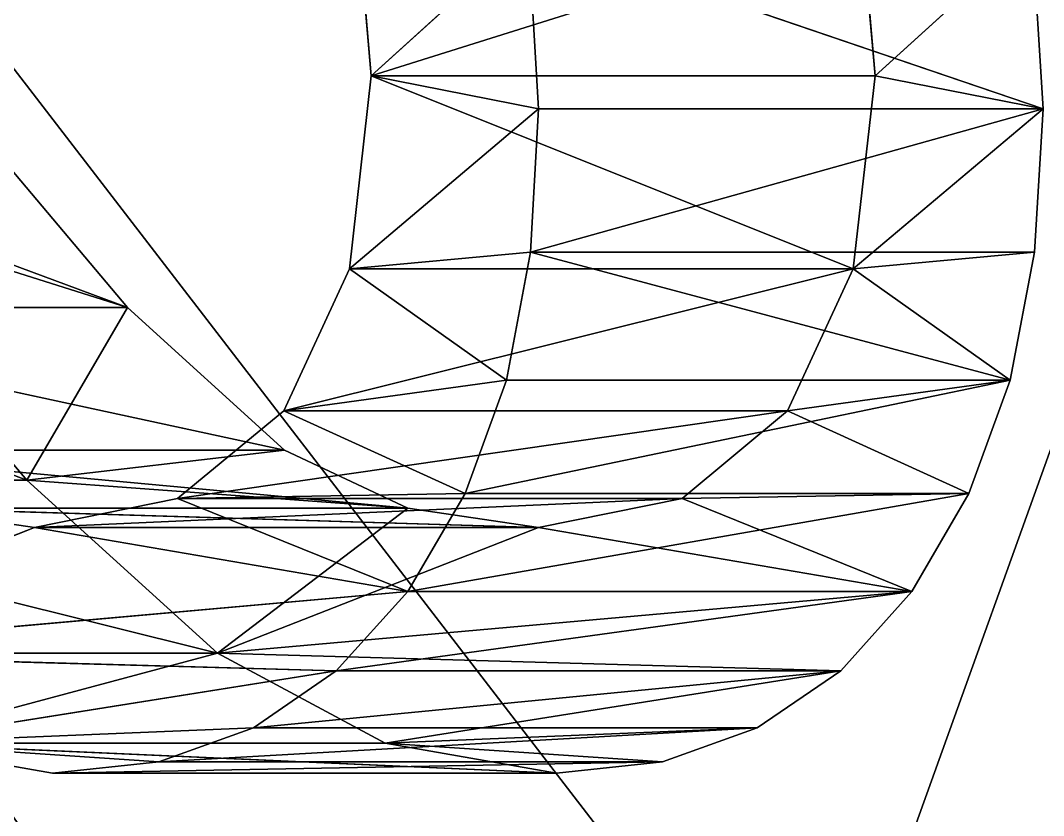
# Model space of a CAD drawing. Extents: x 0 to 36814, y -3929 to 172.
# Drawn here: x 36628.31 to 36633.43, y -3800.88 to -3796.91 of the extents above; entities that cross this region are included whole.
import ezdxf

# ---------------------------------------------------------------- set-up
doc = ezdxf.new("R2010")
doc.units = 0
doc.header["$LTSCALE"] = 25.4
doc.layers.get('0').update_dxf_attribs({"color": 13, "linetype": 'CONTINUOUS'})

# ---------------------------------------------------------------- blocks, each defined once
blk = doc.blocks.new('CVD_PLA_BASE_STL_1')
at = {"color": 0}
mesh = blk.add_polyface(dxfattribs=at)
corners = [(36666.0488, 636.8425, 3789.5974), (36683.7014, 636.8425, 3791.0349), (36686.1934, 636.8425, 3789.5974), (36668.5408, 636.8425, 3791.0349), (36683.7014, 636.8425, 3793.9138), (36668.5408, 636.8425, 3793.9138), (36686.1934, 636.8425, 3795.3513), (36666.0488, 636.8425, 3795.3513), (36622.6328, 636.8425, 3678.8157), (36629.7051, 636.8425, 3693.938), (36729.6133, 636.8425, 3678.8157), (36627.2131, 636.8425, 3695.3755), (36622.6328, 636.8425, 3817.7727), (36627.2131, 636.8425, 3698.2544), (36629.7051, 636.8425, 3699.6919), (36627.213, 636.8425, 3798.1901), (36672.23, 636.8425, 3713.773), (36674.4287, 636.8425, 3711.9178), (36672.3245, 636.8425, 3714.3029), (36672.5152, 636.8425, 3715.3718), (36672.7352, 636.8425, 3716.6051), (36673.2427, 636.8425, 3716.7885), (36674.2638, 636.8425, 3717.1574), (36675.4428, 636.8425, 3717.5834), (36682.8555, 636.8425, 3734.5032), (36685.0543, 636.8425, 3732.648), (36682.9501, 636.8425, 3735.0331), (36683.3607, 636.8425, 3737.3353), (36683.8682, 636.8425, 3737.5187), (36686.0683, 636.8425, 3738.3136), (36697.7196, 636.8425, 3754.1143), (36695.5209, 636.8425, 3755.9695), (36695.6154, 636.8425, 3756.4994), (36629.705, 636.8425, 3796.7526), (36696.0261, 636.8425, 3758.8017), (36696.5335, 636.8425, 3758.985), (36698.7337, 636.8425, 3759.7799), (36706.3398, 636.8425, 3789.5955), (36663.5569, 636.8425, 3791.0349), (36663.5569, 636.8425, 3793.9138), (36706.3398, 636.8425, 3795.3533), (36627.213, 636.8425, 3801.069), (36629.705, 636.8425, 3802.5065), (36700.4272, 636.8425, 3755.0926), (36729.6133, 636.8425, 3817.7727), (36677.1364, 636.8425, 3712.8961), (36632.197, 636.8425, 3695.3755), (36675.6078, 636.8425, 3712.3438), (36632.197, 636.8425, 3698.2544), (36676.6289, 636.8425, 3712.7127), (36677.3564, 636.8425, 3714.1294), (36677.547, 636.8425, 3715.1983), (36677.6416, 636.8425, 3715.7282), (36687.7619, 636.8425, 3733.6263), (36687.2544, 636.8425, 3733.4429), (36688.1726, 636.8425, 3735.9285), (36688.2671, 636.8425, 3736.4584), (36699.9198, 636.8425, 3754.9093), (36700.8379, 636.8425, 3757.3949), (36700.9324, 636.8425, 3757.9247), (36708.8318, 636.8425, 3791.0369), (36708.8318, 636.8425, 3793.9119), (36632.1971, 636.8425, 3798.1901), (36632.1971, 636.8425, 3801.069), (36703.8479, 636.8425, 3791.0369), (36688.6853, 636.8425, 3791.0349), (36688.6853, 636.8425, 3793.9138), (36703.8479, 636.8425, 3793.9119)]
mesh.append_faces([[corners[k] for k in face] for face in [(45, 47, 49), (53, 25, 54), (43, 30, 57)]], dxfattribs={"vtx0": -1, "color": 0})
mesh.append_faces([[corners[k] for k in face] for face in [(1, 3, 4), (4, 5, 6), (8, 9, 10), (9, 8, 11), (11, 12, 13), (13, 12, 14), (16, 15, 18), (18, 15, 19), (19, 15, 20), (20, 15, 21), (21, 15, 22), (22, 15, 23), (24, 15, 26), (26, 15, 27), (27, 15, 28), (28, 15, 29), (30, 15, 31), (31, 15, 32), (32, 33, 34), (34, 33, 35), (35, 33, 36), (0, 33, 38), (38, 33, 39), (39, 33, 7), (15, 12, 41), (41, 12, 42), (10, 43, 44), (47, 46, 17), (60, 36, 37), (44, 42, 12), (64, 66, 67), (67, 66, 40)]], dxfattribs={"vtx0": -1, "vtx1": -1, "color": 0})
mesh.append_faces([[corners[k] for k in face] for face in [(14, 12, 15), (14, 15, 16), (23, 15, 24), (29, 15, 30), (36, 33, 0), (36, 0, 37), (37, 0, 2), (7, 33, 40), (43, 10, 45), (45, 10, 9), (45, 46, 47), (43, 52, 53), (53, 23, 25), (43, 29, 30), (44, 36, 60), (44, 40, 33), (40, 6, 7)]], dxfattribs={"vtx0": -1, "vtx1": -1, "vtx2": -1, "color": 0})
mesh.append_faces([[corners[k] for k in face] for face in [(0, 1, 2), (1, 0, 3), (4, 3, 5), (6, 5, 7), (11, 8, 12), (14, 16, 17), (23, 24, 25), (32, 15, 33), (45, 9, 46), (17, 46, 48), (17, 48, 14), (43, 45, 50), (43, 50, 51), (43, 51, 52), (53, 52, 23), (43, 53, 55), (43, 55, 56), (43, 56, 29), (44, 43, 58), (44, 58, 59), (44, 59, 36), (44, 60, 61), (44, 61, 40), (44, 33, 62), (44, 62, 63), (44, 63, 42), (2, 64, 37), (64, 2, 65), (64, 65, 66), (40, 66, 6)]], dxfattribs={"vtx0": -1, "vtx2": -1, "color": 0})
mesh = blk.add_polyface(dxfattribs=at)
corners = [(36729.6133, 632.8135, 3817.7727), (36622.6328, 632.8135, 3678.8157), (36729.6133, 632.8135, 3678.8157), (36622.6328, 632.8135, 3817.7727)]
mesh.append_faces([[corners[k] for k in face] for face in [(0, 1, 2), (1, 0, 3)]], dxfattribs={"vtx0": -1, "color": 0})
blk = doc.blocks.new('CVD_PLA_TEXT_STL')
at = {"color": 0}
for p, q in [((36629.957, 647.8965, 3687.0903), (36630.9023, 648.6479, 3686.2908)), ((36629.957, 647.8965, 3687.0903), (36630.9023, 648.6479, 3686.2908)), ((36630.0664, 647.9831, 3686.125), (36630.9023, 648.6479, 3686.2908)), ((36630.0664, 647.9831, 3686.125), (36630.9023, 648.6479, 3686.2908)), ((36630.8516, 648.606, 3685.4121), (36630.9023, 648.6479, 3686.2908)), ((36630.8516, 648.606, 3685.4121), (36630.9023, 648.6479, 3686.2908)), ((36630.9023, 648.6479, 3686.2908), (36630.8633, 648.6154, 3687.0068)), ((36630.9023, 648.6479, 3686.2908), (36630.8633, 648.6154, 3687.0068)), ((36630.9023, 648.6479, 3686.2908), (36633.4258, 645.4708, 3686.2908)), ((36630.9023, 648.6479, 3686.2908), (36633.4258, 645.4708, 3686.2908)), ((36629.957, 647.8965, 3687.0903), (36630.8633, 648.6154, 3687.0068)), ((36629.957, 647.8965, 3687.0903), (36630.8633, 648.6154, 3687.0068)), ((36630.0664, 647.9831, 3686.125), (36630.8516, 648.606, 3685.4121)), ((36630.0664, 647.9831, 3686.125), (36630.8516, 648.606, 3685.4121)), ((36630.8633, 648.6154, 3687.0068), (36630.7422, 648.5179, 3687.6477)), ((36630.8633, 648.6154, 3687.0068), (36630.7422, 648.5179, 3687.6477)), ((36630.8516, 648.606, 3685.4121), (36633.4258, 645.4708, 3686.2908)), ((36630.8516, 648.606, 3685.4121), (36633.4258, 645.4708, 3686.2908)), ((36633.4258, 645.4708, 3686.2908), (36630.8633, 648.6154, 3687.0068)), ((36630.8633, 648.6154, 3687.0068), (36633.3828, 645.4384, 3687.0068)), ((36633.4258, 645.4708, 3686.2908), (36630.8633, 648.6154, 3687.0068)), ((36630.8633, 648.6154, 3687.0068), (36633.2617, 645.3409, 3687.6477)), ((36630.8633, 648.6154, 3687.0068), (36633.3828, 645.4384, 3687.0068)), ((36630.8633, 648.6154, 3687.0068), (36633.2617, 645.3409, 3687.6477)), ((36629.6289, 647.6366, 3687.8013), (36630.7422, 648.5179, 3687.6477)), ((36629.6289, 647.6366, 3687.8013), (36630.7422, 648.5179, 3687.6477)), ((36629.957, 647.8965, 3687.0903), (36630.7422, 648.5179, 3687.6477)), ((36629.957, 647.8965, 3687.0903), (36630.7422, 648.5179, 3687.6477)), ((36630.7422, 648.5179, 3687.6477), (36630.5352, 648.3556, 3688.2139)), ((36630.7422, 648.5179, 3687.6477), (36630.5352, 648.3556, 3688.2139)), ((36630.7422, 648.5179, 3687.6477), (36633.2617, 645.3409, 3687.6477)), ((36630.7422, 648.5179, 3687.6477), (36633.2617, 645.3409, 3687.6477)), ((36629.0977, 647.2164, 3688.2393), (36630.5352, 648.3556, 3688.2139)), ((36629.0977, 647.2164, 3688.2393), (36630.5352, 648.3556, 3688.2139)), ((36629.6289, 647.6366, 3687.8013), (36630.5352, 648.3556, 3688.2139)), ((36629.6289, 647.6366, 3687.8013), (36630.5352, 648.3556, 3688.2139)), ((36630.5352, 648.3556, 3688.2139), (36630.25, 648.1282, 3688.7053)), ((36630.5352, 648.3556, 3688.2139), (36630.25, 648.1282, 3688.7053)), ((36633.2617, 645.3409, 3687.6477), (36630.5352, 648.3556, 3688.2139)), ((36630.5352, 648.3556, 3688.2139), (36633.0547, 645.1785, 3688.2139)), ((36633.2617, 645.3409, 3687.6477), (36630.5352, 648.3556, 3688.2139)), ((36630.5352, 648.3556, 3688.2139), (36633.0547, 645.1785, 3688.2139)), ((36626.7773, 645.373, 3689.0142), (36630.25, 648.1282, 3688.7053)), ((36626.7773, 645.373, 3689.0142), (36630.25, 648.1282, 3688.7053)), ((36630.25, 648.1282, 3688.7053), (36628.3828, 646.6488, 3688.385)), ((36630.25, 648.1282, 3688.7053), (36628.3828, 646.6488, 3688.385)), ((36629.0977, 647.2164, 3688.2393), (36630.25, 648.1282, 3688.7053)), ((36629.0977, 647.2164, 3688.2393), (36630.25, 648.1282, 3688.7053)), ((36630.25, 648.1282, 3688.7053), (36629.8906, 647.8453, 3689.1025)), ((36630.25, 648.1282, 3688.7053), (36629.8906, 647.8453, 3689.1025)), ((36633.0547, 645.1785, 3688.2139), (36630.25, 648.1282, 3688.7053)), ((36630.25, 648.1282, 3688.7053), (36632.7695, 644.9512, 3688.7053)), ((36633.0547, 645.1785, 3688.2139), (36630.25, 648.1282, 3688.7053)), ((36630.25, 648.1282, 3688.7053), (36632.7695, 644.9512, 3688.7053)), ((36630.0664, 647.9831, 3686.125), (36629.957, 647.8965, 3687.0903)), ((36630.0664, 647.9831, 3686.125), (36629.957, 647.8965, 3687.0903)), ((36630, 647.9307, 3685.3528), (36630.0664, 647.9831, 3686.125)), ((36630, 647.9307, 3685.3528), (36630.0664, 647.9831, 3686.125)), ((36630.0664, 647.9831, 3686.125), (36632.5195, 644.7537, 3685.3528)), ((36632.5859, 644.806, 3686.125), (36630.0664, 647.9831, 3686.125)), ((36630.0664, 647.9831, 3686.125), (36632.5195, 644.7537, 3685.3528)), ((36632.4766, 644.7194, 3687.0903), (36630.0664, 647.9831, 3686.125)), ((36632.5859, 644.806, 3686.125), (36630.0664, 647.9831, 3686.125)), ((36632.4766, 644.7194, 3687.0903), (36630.0664, 647.9831, 3686.125)), ((36629.957, 647.8965, 3687.0903), (36629.6289, 647.6366, 3687.8013)), ((36629.957, 647.8965, 3687.0903), (36629.6289, 647.6366, 3687.8013)), ((36629.957, 647.8965, 3687.0903), (36632.4766, 644.7194, 3687.0903)), ((36629.957, 647.8965, 3687.0903), (36632.4766, 644.7194, 3687.0903)), ((36626.7773, 645.373, 3689.0142), (36629.8906, 647.8453, 3689.1025)), ((36626.7773, 645.373, 3689.0142), (36629.8906, 647.8453, 3689.1025)), ((36627.6172, 646.0407, 3689.4634), (36629.8906, 647.8453, 3689.1025)), ((36627.6172, 646.0407, 3689.4634), (36629.8906, 647.8453, 3689.1025)), ((36629.8906, 647.8453, 3689.1025), (36629.4766, 647.5161, 3689.3862)), ((36629.8906, 647.8453, 3689.1025), (36629.4766, 647.5161, 3689.3862)), ((36632.7695, 644.9512, 3688.7053), (36629.8906, 647.8453, 3689.1025)), ((36629.8906, 647.8453, 3689.1025), (36632.4141, 644.6682, 3689.1025)), ((36632.7695, 644.9512, 3688.7053), (36629.8906, 647.8453, 3689.1025)), ((36629.8906, 647.8453, 3689.1025), (36632.4141, 644.6682, 3689.1025)), ((36629.6289, 647.6366, 3687.8013), (36629.0977, 647.2164, 3688.2393)), ((36629.6289, 647.6366, 3687.8013), (36629.0977, 647.2164, 3688.2393)), ((36629.6289, 647.6366, 3687.8013), (36632.1484, 644.4596, 3687.8013)), ((36629.6289, 647.6366, 3687.8013), (36632.4766, 644.7194, 3687.0903)), ((36629.6289, 647.6366, 3687.8013), (36632.1484, 644.4596, 3687.8013)), ((36629.6289, 647.6366, 3687.8013), (36632.4766, 644.7194, 3687.0903)), ((36627.6172, 646.0407, 3689.4634), (36629.4766, 647.5161, 3689.3862)), ((36627.6172, 646.0407, 3689.4634), (36629.4766, 647.5161, 3689.3862)), ((36629.4766, 647.5161, 3689.3862), (36629.0039, 647.1406, 3689.5564)), ((36629.4766, 647.5161, 3689.3862), (36629.0039, 647.1406, 3689.5564)), ((36632.4141, 644.6682, 3689.1025), (36629.4766, 647.5161, 3689.3862)), ((36629.4766, 647.5161, 3689.3862), (36631.9961, 644.3391, 3689.3862)), ((36632.4141, 644.6682, 3689.1025), (36629.4766, 647.5161, 3689.3862)), ((36629.4766, 647.5161, 3689.3862), (36631.9961, 644.3391, 3689.3862)), ((36629.0977, 647.2164, 3688.2393), (36628.3828, 646.6488, 3688.385)), ((36629.0977, 647.2164, 3688.2393), (36628.3828, 646.6488, 3688.385)), ((36629.0977, 647.2164, 3688.2393), (36631.6211, 644.0394, 3688.2393)), ((36629.0977, 647.2164, 3688.2393), (36632.1484, 644.4596, 3687.8013)), ((36629.0977, 647.2164, 3688.2393), (36631.6211, 644.0394, 3688.2393)), ((36629.0977, 647.2164, 3688.2393), (36632.1484, 644.4596, 3687.8013)), ((36627.6172, 646.0407, 3689.4634), (36629.0039, 647.1406, 3689.5564)), ((36627.6172, 646.0407, 3689.4634), (36629.0039, 647.1406, 3689.5564)), ((36629.0039, 647.1406, 3689.5564), (36628.4727, 646.719, 3689.613)), ((36629.0039, 647.1406, 3689.5564), (36628.4727, 646.719, 3689.613)), ((36631.9961, 644.3391, 3689.3862), (36629.0039, 647.1406, 3689.5564)), ((36629.0039, 647.1406, 3689.5564), (36631.5234, 643.9636, 3689.5564)), ((36631.9961, 644.3391, 3689.3862), (36629.0039, 647.1406, 3689.5564)), ((36629.0039, 647.1406, 3689.5564), (36631.5234, 643.9636, 3689.5564)), ((36628.4727, 646.719, 3689.613), (36627.6172, 646.0407, 3689.4634)), ((36628.4727, 646.719, 3689.613), (36627.6172, 646.0407, 3689.4634)), ((36631.5234, 643.9636, 3689.5564), (36628.4727, 646.719, 3689.613)), ((36628.4727, 646.719, 3689.613), (36630.9922, 643.542, 3689.613)), ((36631.5234, 643.9636, 3689.5564), (36628.4727, 646.719, 3689.613)), ((36628.4727, 646.719, 3689.613), (36630.9922, 643.542, 3689.613)), ((36626.7773, 645.373, 3689.0142), (36628.3828, 646.6488, 3688.385)), ((36626.7773, 645.373, 3689.0142), (36628.3828, 646.6488, 3688.385)), ((36628.3828, 646.6488, 3688.385), (36627.7305, 646.1297, 3688.2881)), ((36628.3828, 646.6488, 3688.385), (36627.7305, 646.1297, 3688.2881)), ((36628.3828, 646.6488, 3688.385), (36630.9023, 643.4717, 3688.385)), ((36628.3828, 646.6488, 3688.385), (36631.6211, 644.0394, 3688.2393)), ((36628.3828, 646.6488, 3688.385), (36630.9023, 643.4717, 3688.385)), ((36628.3828, 646.6488, 3688.385), (36631.6211, 644.0394, 3688.2393)), ((36627.7305, 646.1297, 3688.2881), (36630.9023, 643.4717, 3688.385)), ((36630.25, 642.9526, 3688.2881), (36627.7305, 646.1297, 3688.2881)), ((36627.7305, 646.1297, 3688.2881), (36630.9023, 643.4717, 3688.385)), ((36630.25, 642.9526, 3688.2881), (36627.7305, 646.1297, 3688.2881)), ((36630.9922, 643.542, 3689.613), (36627.6172, 646.0407, 3689.4634)), ((36627.6172, 646.0407, 3689.4634), (36630.1367, 642.8637, 3689.4634)), ((36630.9922, 643.542, 3689.613), (36627.6172, 646.0407, 3689.4634)), ((36629.2969, 642.196, 3689.0142), (36627.6172, 646.0407, 3689.4634)), ((36629.2969, 642.196, 3689.0142), (36627.6172, 646.0407, 3689.4634)), ((36627.6172, 646.0407, 3689.4634), (36630.1367, 642.8637, 3689.4634)), ((36627.1133, 645.6398, 3687.9971), (36629.6328, 642.4628, 3687.9971)), ((36627.1133, 645.6398, 3687.9971), (36630.25, 642.9526, 3688.2881)), ((36627.1133, 645.6398, 3687.9971), (36629.6328, 642.4628, 3687.9971)), ((36627.1133, 645.6398, 3687.9971), (36630.25, 642.9526, 3688.2881)), ((36633.4258, 645.4708, 3686.2908), (36632.4766, 644.7194, 3687.0903)), ((36633.4258, 645.4708, 3686.2908), (36632.4766, 644.7194, 3687.0903)), ((36633.4258, 645.4708, 3686.2908), (36632.5859, 644.806, 3686.125)), ((36633.4258, 645.4708, 3686.2908), (36632.5859, 644.806, 3686.125)), ((36633.3711, 645.429, 3685.4121), (36633.4258, 645.4708, 3686.2908)), ((36633.3711, 645.429, 3685.4121), (36633.4258, 645.4708, 3686.2908)), ((36633.4258, 645.4708, 3686.2908), (36633.3828, 645.4384, 3687.0068)), ((36633.4258, 645.4708, 3686.2908), (36633.3828, 645.4384, 3687.0068)), ((36633.3828, 645.4384, 3687.0068), (36632.4766, 644.7194, 3687.0903)), ((36633.3828, 645.4384, 3687.0068), (36632.4766, 644.7194, 3687.0903)), ((36633.3711, 645.429, 3685.4121), (36632.5859, 644.806, 3686.125)), ((36633.3711, 645.429, 3685.4121), (36632.5859, 644.806, 3686.125)), ((36633.3828, 645.4384, 3687.0068), (36633.2617, 645.3409, 3687.6477)), ((36633.3828, 645.4384, 3687.0068), (36633.2617, 645.3409, 3687.6477)), ((36626.7773, 645.373, 3689.0142), (36629.2969, 642.196, 3689.0142)), ((36626.7773, 645.373, 3689.0142), (36629.2969, 642.196, 3689.0142)), ((36633.2617, 645.3409, 3687.6477), (36632.1484, 644.4596, 3687.8013)), ((36633.2617, 645.3409, 3687.6477), (36632.1484, 644.4596, 3687.8013)), ((36633.2617, 645.3409, 3687.6477), (36632.4766, 644.7194, 3687.0903)), ((36633.2617, 645.3409, 3687.6477), (36632.4766, 644.7194, 3687.0903)), ((36633.2617, 645.3409, 3687.6477), (36633.0547, 645.1785, 3688.2139)), ((36633.2617, 645.3409, 3687.6477), (36633.0547, 645.1785, 3688.2139)), ((36633.0547, 645.1785, 3688.2139), (36631.6211, 644.0394, 3688.2393)), ((36633.0547, 645.1785, 3688.2139), (36631.6211, 644.0394, 3688.2393)), ((36633.0547, 645.1785, 3688.2139), (36632.1484, 644.4596, 3687.8013)), ((36633.0547, 645.1785, 3688.2139), (36632.1484, 644.4596, 3687.8013)), ((36633.0547, 645.1785, 3688.2139), (36632.7695, 644.9512, 3688.7053)), ((36633.0547, 645.1785, 3688.2139), (36632.7695, 644.9512, 3688.7053)), ((36626.3281, 645.0189, 3687.2842), (36629.6328, 642.4628, 3687.9971)), ((36628.8477, 641.8419, 3687.2842), (36626.3281, 645.0189, 3687.2842)), ((36626.3281, 645.0189, 3687.2842), (36629.6328, 642.4628, 3687.9971)), ((36628.8477, 641.8419, 3687.2842), (36626.3281, 645.0189, 3687.2842)), ((36632.7695, 644.9512, 3688.7053), (36629.2969, 642.196, 3689.0142)), ((36632.7695, 644.9512, 3688.7053), (36629.2969, 642.196, 3689.0142)), ((36632.7695, 644.9512, 3688.7053), (36630.9023, 643.4717, 3688.385)), ((36632.7695, 644.9512, 3688.7053), (36630.9023, 643.4717, 3688.385)), ((36632.7695, 644.9512, 3688.7053), (36631.6211, 644.0394, 3688.2393)), ((36632.7695, 644.9512, 3688.7053), (36631.6211, 644.0394, 3688.2393)), ((36632.7695, 644.9512, 3688.7053), (36632.4141, 644.6682, 3689.1025)), ((36632.7695, 644.9512, 3688.7053), (36632.4141, 644.6682, 3689.1025)), ((36632.4766, 644.7194, 3687.0903), (36632.5859, 644.806, 3686.125)), ((36632.4766, 644.7194, 3687.0903), (36632.5859, 644.806, 3686.125)), ((36632.5859, 644.806, 3686.125), (36632.5195, 644.7537, 3685.3528)), ((36632.5859, 644.806, 3686.125), (36632.5195, 644.7537, 3685.3528)), ((36632.1484, 644.4596, 3687.8013), (36632.4766, 644.7194, 3687.0903)), ((36632.1484, 644.4596, 3687.8013), (36632.4766, 644.7194, 3687.0903)), ((36632.4141, 644.6682, 3689.1025), (36629.2969, 642.196, 3689.0142)), ((36632.4141, 644.6682, 3689.1025), (36629.2969, 642.196, 3689.0142)), ((36632.4141, 644.6682, 3689.1025), (36630.1367, 642.8637, 3689.4634)), ((36632.4141, 644.6682, 3689.1025), (36630.1367, 642.8637, 3689.4634)), ((36632.4141, 644.6682, 3689.1025), (36631.9961, 644.3391, 3689.3862)), ((36632.4141, 644.6682, 3689.1025), (36631.9961, 644.3391, 3689.3862)), ((36629.2969, 642.196, 3689.0142), (36625.8242, 644.6175, 3688.1487)), ((36625.8242, 644.6175, 3688.1487), (36628.3438, 641.4404, 3688.1487)), ((36629.2969, 642.196, 3689.0142), (36625.8242, 644.6175, 3688.1487)), ((36625.8242, 644.6175, 3688.1487), (36628.3438, 641.4404, 3688.1487)), ((36631.6211, 644.0394, 3688.2393), (36632.1484, 644.4596, 3687.8013)), ((36631.6211, 644.0394, 3688.2393), (36632.1484, 644.4596, 3687.8013)), ((36631.9961, 644.3391, 3689.3862), (36630.1367, 642.8637, 3689.4634)), ((36631.9961, 644.3391, 3689.3862), (36630.1367, 642.8637, 3689.4634)), ((36631.9961, 644.3391, 3689.3862), (36631.5234, 643.9636, 3689.5564)), ((36631.9961, 644.3391, 3689.3862), (36631.5234, 643.9636, 3689.5564)), ((36625.1797, 644.1066, 3685.9216), (36628.8477, 641.8419, 3687.2842)), ((36625.1797, 644.1066, 3685.9216), (36628.8477, 641.8419, 3687.2842)), ((36630.9023, 643.4717, 3688.385), (36631.6211, 644.0394, 3688.2393)), ((36630.9023, 643.4717, 3688.385), (36631.6211, 644.0394, 3688.2393)), ((36631.5234, 643.9636, 3689.5564), (36630.1367, 642.8637, 3689.4634)), ((36631.5234, 643.9636, 3689.5564), (36630.1367, 642.8637, 3689.4634)), ((36631.5234, 643.9636, 3689.5564), (36630.9922, 643.542, 3689.613)), ((36631.5234, 643.9636, 3689.5564), (36630.9922, 643.542, 3689.613)), ((36628.3438, 641.4404, 3688.1487), (36624.6367, 643.6758, 3686.7502)), ((36628.3438, 641.4404, 3688.1487), (36624.6367, 643.6758, 3686.7502)), ((36630.9922, 643.542, 3689.613), (36630.1367, 642.8637, 3689.4634)), ((36630.9922, 643.542, 3689.613), (36630.1367, 642.8637, 3689.4634)), ((36630.9023, 643.4717, 3688.385), (36629.2969, 642.196, 3689.0142)), ((36630.9023, 643.4717, 3688.385), (36629.2969, 642.196, 3689.0142)), ((36630.25, 642.9526, 3688.2881), (36630.9023, 643.4717, 3688.385)), ((36630.25, 642.9526, 3688.2881), (36630.9023, 643.4717, 3688.385)), ((36630.25, 642.9526, 3688.2881), (36628.3438, 641.4404, 3688.1487)), ((36630.25, 642.9526, 3688.2881), (36628.3438, 641.4404, 3688.1487)), ((36630.25, 642.9526, 3688.2881), (36629.2969, 642.196, 3689.0142)), ((36630.25, 642.9526, 3688.2881), (36629.2969, 642.196, 3689.0142)), ((36629.6328, 642.4628, 3687.9971), (36630.25, 642.9526, 3688.2881)), ((36629.6328, 642.4628, 3687.9971), (36630.25, 642.9526, 3688.2881)), ((36630.1367, 642.8637, 3689.4634), (36629.2969, 642.196, 3689.0142)), ((36630.1367, 642.8637, 3689.4634), (36629.2969, 642.196, 3689.0142)), ((36629.6328, 642.4628, 3687.9971), (36628.3438, 641.4404, 3688.1487)), ((36629.6328, 642.4628, 3687.9971), (36628.3438, 641.4404, 3688.1487)), ((36628.8477, 641.8419, 3687.2842), (36629.6328, 642.4628, 3687.9971)), ((36628.8477, 641.8419, 3687.2842), (36629.6328, 642.4628, 3687.9971)), ((36629.2969, 642.196, 3689.0142), (36628.3438, 641.4404, 3688.1487)), ((36629.2969, 642.196, 3689.0142), (36628.3438, 641.4404, 3688.1487)), ((36628.8477, 641.8419, 3687.2842), (36627.1562, 640.4988, 3686.7502)), ((36628.8477, 641.8419, 3687.2842), (36627.1562, 640.4988, 3686.7502)), ((36627.6992, 640.9296, 3685.9216), (36628.8477, 641.8419, 3687.2842)), ((36627.6992, 640.9296, 3685.9216), (36628.8477, 641.8419, 3687.2842)), ((36628.8477, 641.8419, 3687.2842), (36628.3438, 641.4404, 3688.1487)), ((36628.8477, 641.8419, 3687.2842), (36628.3438, 641.4404, 3688.1487)), ((36628.3438, 641.4404, 3688.1487), (36627.1562, 640.4988, 3686.7502)), ((36628.3438, 641.4404, 3688.1487), (36627.1562, 640.4988, 3686.7502))]:
    blk.add_line(p, q, dxfattribs=at)
mesh = blk.add_polyface(dxfattribs=at)
corners = [(36629.957, 647.8965, 3687.0903), (36630.9023, 648.6479, 3686.2908), (36630.0664, 647.9831, 3686.125)]
mesh.append_faces([[corners[k] for k in face] for face in [(0, 1, 2)]], dxfattribs={"color": 0})
mesh = blk.add_polyface(dxfattribs=at)
corners = [(36629.957, 647.8965, 3687.0903), (36630.8633, 648.6154, 3687.0068), (36630.9023, 648.6479, 3686.2908)]
mesh.append_faces([[corners[k] for k in face] for face in [(0, 1, 2)]], dxfattribs={"color": 0})
mesh = blk.add_polyface(dxfattribs=at)
corners = [(36630.9023, 648.6479, 3686.2908), (36630.8516, 648.606, 3685.4121), (36630.0664, 647.9831, 3686.125)]
mesh.append_faces([[corners[k] for k in face] for face in [(0, 1, 2)]], dxfattribs={"color": 0})
mesh = blk.add_polyface(dxfattribs=at)
corners = [(36630.9023, 648.6479, 3686.2908), (36633.4258, 645.4708, 3686.2908), (36630.8516, 648.606, 3685.4121)]
mesh.append_faces([[corners[k] for k in face] for face in [(0, 1, 2)]], dxfattribs={"color": 0})
mesh = blk.add_polyface(dxfattribs=at)
corners = [(36630.9023, 648.6479, 3686.2908), (36630.8633, 648.6154, 3687.0068), (36633.4258, 645.4708, 3686.2908)]
mesh.append_faces([[corners[k] for k in face] for face in [(0, 1, 2)]], dxfattribs={"color": 0})
mesh = blk.add_polyface(dxfattribs=at)
corners = [(36630.7422, 648.5179, 3687.6477), (36630.8633, 648.6154, 3687.0068), (36629.957, 647.8965, 3687.0903)]
mesh.append_faces([[corners[k] for k in face] for face in [(0, 1, 2)]], dxfattribs={"color": 0})
mesh = blk.add_polyface(dxfattribs=at)
corners = [(36630.0664, 647.9831, 3686.125), (36630.8516, 648.606, 3685.4121), (36630, 647.9307, 3685.3528)]
mesh.append_faces([[corners[k] for k in face] for face in [(0, 1, 2)]], dxfattribs={"color": 0})
mesh = blk.add_polyface(dxfattribs=at)
corners = [(36630.8633, 648.6154, 3687.0068), (36630.7422, 648.5179, 3687.6477), (36633.2617, 645.3409, 3687.6477)]
mesh.append_faces([[corners[k] for k in face] for face in [(0, 1, 2)]], dxfattribs={"color": 0})
mesh = blk.add_polyface(dxfattribs=at)
corners = [(36630.8516, 648.606, 3685.4121), (36633.4258, 645.4708, 3686.2908), (36633.3711, 645.429, 3685.4121)]
mesh.append_faces([[corners[k] for k in face] for face in [(0, 1, 2)]], dxfattribs={"color": 0})
mesh = blk.add_polyface(dxfattribs=at)
corners = [(36630.8633, 648.6154, 3687.0068), (36633.3828, 645.4384, 3687.0068), (36633.4258, 645.4708, 3686.2908)]
mesh.append_faces([[corners[k] for k in face] for face in [(0, 1, 2)]], dxfattribs={"color": 0})
mesh = blk.add_polyface(dxfattribs=at)
corners = [(36630.8633, 648.6154, 3687.0068), (36633.2617, 645.3409, 3687.6477), (36633.3828, 645.4384, 3687.0068)]
mesh.append_faces([[corners[k] for k in face] for face in [(0, 1, 2)]], dxfattribs={"color": 0})
mesh = blk.add_polyface(dxfattribs=at)
corners = [(36629.6289, 647.6366, 3687.8013), (36630.7422, 648.5179, 3687.6477), (36629.957, 647.8965, 3687.0903)]
mesh.append_faces([[corners[k] for k in face] for face in [(0, 1, 2)]], dxfattribs={"color": 0})
mesh = blk.add_polyface(dxfattribs=at)
corners = [(36630.5352, 648.3556, 3688.2139), (36630.7422, 648.5179, 3687.6477), (36629.6289, 647.6366, 3687.8013)]
mesh.append_faces([[corners[k] for k in face] for face in [(0, 1, 2)]], dxfattribs={"color": 0})
mesh = blk.add_polyface(dxfattribs=at)
corners = [(36630.7422, 648.5179, 3687.6477), (36630.5352, 648.3556, 3688.2139), (36633.2617, 645.3409, 3687.6477)]
mesh.append_faces([[corners[k] for k in face] for face in [(0, 1, 2)]], dxfattribs={"color": 0})
mesh = blk.add_polyface(dxfattribs=at)
corners = [(36629.0977, 647.2164, 3688.2393), (36630.5352, 648.3556, 3688.2139), (36629.6289, 647.6366, 3687.8013)]
mesh.append_faces([[corners[k] for k in face] for face in [(0, 1, 2)]], dxfattribs={"color": 0})
mesh = blk.add_polyface(dxfattribs=at)
corners = [(36630.25, 648.1282, 3688.7053), (36630.5352, 648.3556, 3688.2139), (36629.0977, 647.2164, 3688.2393)]
mesh.append_faces([[corners[k] for k in face] for face in [(0, 1, 2)]], dxfattribs={"color": 0})
mesh = blk.add_polyface(dxfattribs=at)
corners = [(36630.5352, 648.3556, 3688.2139), (36630.25, 648.1282, 3688.7053), (36633.0547, 645.1785, 3688.2139)]
mesh.append_faces([[corners[k] for k in face] for face in [(0, 1, 2)]], dxfattribs={"color": 0})
mesh = blk.add_polyface(dxfattribs=at)
corners = [(36630.5352, 648.3556, 3688.2139), (36633.0547, 645.1785, 3688.2139), (36633.2617, 645.3409, 3687.6477)]
mesh.append_faces([[corners[k] for k in face] for face in [(0, 1, 2)]], dxfattribs={"color": 0})
mesh = blk.add_polyface(dxfattribs=at)
corners = [(36626.7773, 645.373, 3689.0142), (36630.25, 648.1282, 3688.7053), (36628.3828, 646.6488, 3688.385)]
mesh.append_faces([[corners[k] for k in face] for face in [(0, 1, 2)]], dxfattribs={"color": 0})
mesh = blk.add_polyface(dxfattribs=at)
corners = [(36629.8906, 647.8453, 3689.1025), (36630.25, 648.1282, 3688.7053), (36626.7773, 645.373, 3689.0142)]
mesh.append_faces([[corners[k] for k in face] for face in [(0, 1, 2)]], dxfattribs={"color": 0})
mesh = blk.add_polyface(dxfattribs=at)
corners = [(36630.25, 648.1282, 3688.7053), (36629.0977, 647.2164, 3688.2393), (36628.3828, 646.6488, 3688.385)]
mesh.append_faces([[corners[k] for k in face] for face in [(0, 1, 2)]], dxfattribs={"color": 0})
mesh = blk.add_polyface(dxfattribs=at)
corners = [(36632.7695, 644.9512, 3688.7053), (36630.25, 648.1282, 3688.7053), (36629.8906, 647.8453, 3689.1025)]
mesh.append_faces([[corners[k] for k in face] for face in [(0, 1, 2)]], dxfattribs={"color": 0})
mesh = blk.add_polyface(dxfattribs=at)
corners = [(36630.25, 648.1282, 3688.7053), (36632.7695, 644.9512, 3688.7053), (36633.0547, 645.1785, 3688.2139)]
mesh.append_faces([[corners[k] for k in face] for face in [(0, 1, 2)]], dxfattribs={"color": 0})
mesh = blk.add_polyface(dxfattribs=at)
corners = [(36630.0664, 647.9831, 3686.125), (36632.4766, 644.7194, 3687.0903), (36629.957, 647.8965, 3687.0903)]
mesh.append_faces([[corners[k] for k in face] for face in [(0, 1, 2)]], dxfattribs={"color": 0})
mesh = blk.add_polyface(dxfattribs=at)
corners = [(36630.0664, 647.9831, 3686.125), (36630, 647.9307, 3685.3528), (36632.5195, 644.7537, 3685.3528)]
mesh.append_faces([[corners[k] for k in face] for face in [(0, 1, 2)]], dxfattribs={"color": 0})
mesh = blk.add_polyface(dxfattribs=at)
corners = [(36630.0664, 647.9831, 3686.125), (36632.5195, 644.7537, 3685.3528), (36632.5859, 644.806, 3686.125)]
mesh.append_faces([[corners[k] for k in face] for face in [(0, 1, 2)]], dxfattribs={"color": 0})
mesh = blk.add_polyface(dxfattribs=at)
corners = [(36630.0664, 647.9831, 3686.125), (36632.5859, 644.806, 3686.125), (36632.4766, 644.7194, 3687.0903)]
mesh.append_faces([[corners[k] for k in face] for face in [(0, 1, 2)]], dxfattribs={"color": 0})
mesh = blk.add_polyface(dxfattribs=at)
corners = [(36629.957, 647.8965, 3687.0903), (36632.4766, 644.7194, 3687.0903), (36629.6289, 647.6366, 3687.8013)]
mesh.append_faces([[corners[k] for k in face] for face in [(0, 1, 2)]], dxfattribs={"color": 0})
mesh = blk.add_polyface(dxfattribs=at)
corners = [(36627.6172, 646.0407, 3689.4634), (36629.8906, 647.8453, 3689.1025), (36626.7773, 645.373, 3689.0142)]
mesh.append_faces([[corners[k] for k in face] for face in [(0, 1, 2)]], dxfattribs={"color": 0})
mesh = blk.add_polyface(dxfattribs=at)
corners = [(36627.6172, 646.0407, 3689.4634), (36629.4766, 647.5161, 3689.3862), (36629.8906, 647.8453, 3689.1025)]
mesh.append_faces([[corners[k] for k in face] for face in [(0, 1, 2)]], dxfattribs={"color": 0})
mesh = blk.add_polyface(dxfattribs=at)
corners = [(36632.4141, 644.6682, 3689.1025), (36629.8906, 647.8453, 3689.1025), (36629.4766, 647.5161, 3689.3862)]
mesh.append_faces([[corners[k] for k in face] for face in [(0, 1, 2)]], dxfattribs={"color": 0})
mesh = blk.add_polyface(dxfattribs=at)
corners = [(36632.7695, 644.9512, 3688.7053), (36629.8906, 647.8453, 3689.1025), (36632.4141, 644.6682, 3689.1025)]
mesh.append_faces([[corners[k] for k in face] for face in [(0, 1, 2)]], dxfattribs={"color": 0})
mesh = blk.add_polyface(dxfattribs=at)
corners = [(36632.1484, 644.4596, 3687.8013), (36629.0977, 647.2164, 3688.2393), (36629.6289, 647.6366, 3687.8013)]
mesh.append_faces([[corners[k] for k in face] for face in [(0, 1, 2)]], dxfattribs={"color": 0})
mesh = blk.add_polyface(dxfattribs=at)
corners = [(36629.6289, 647.6366, 3687.8013), (36632.4766, 644.7194, 3687.0903), (36632.1484, 644.4596, 3687.8013)]
mesh.append_faces([[corners[k] for k in face] for face in [(0, 1, 2)]], dxfattribs={"color": 0})
mesh = blk.add_polyface(dxfattribs=at)
corners = [(36629.0039, 647.1406, 3689.5564), (36629.4766, 647.5161, 3689.3862), (36627.6172, 646.0407, 3689.4634)]
mesh.append_faces([[corners[k] for k in face] for face in [(0, 1, 2)]], dxfattribs={"color": 0})
mesh = blk.add_polyface(dxfattribs=at)
corners = [(36631.9961, 644.3391, 3689.3862), (36629.4766, 647.5161, 3689.3862), (36629.0039, 647.1406, 3689.5564)]
mesh.append_faces([[corners[k] for k in face] for face in [(0, 1, 2)]], dxfattribs={"color": 0})
mesh = blk.add_polyface(dxfattribs=at)
corners = [(36632.4141, 644.6682, 3689.1025), (36629.4766, 647.5161, 3689.3862), (36631.9961, 644.3391, 3689.3862)]
mesh.append_faces([[corners[k] for k in face] for face in [(0, 1, 2)]], dxfattribs={"color": 0})
mesh = blk.add_polyface(dxfattribs=at)
corners = [(36622.6328, 636.8425, 3814.7146), (36635.7031, 647.3005, 3681.7576), (36622.6328, 636.8425, 3681.7576), (36635.7031, 647.3005, 3814.7146)]
mesh.append_faces([[corners[k] for k in face] for face in [(0, 1, 2), (1, 0, 3)]], dxfattribs={"vtx0": -1, "color": 0})
mesh = blk.add_polyface(dxfattribs=at)
corners = [(36631.6211, 644.0394, 3688.2393), (36628.3828, 646.6488, 3688.385), (36629.0977, 647.2164, 3688.2393)]
mesh.append_faces([[corners[k] for k in face] for face in [(0, 1, 2)]], dxfattribs={"color": 0})
mesh = blk.add_polyface(dxfattribs=at)
corners = [(36632.1484, 644.4596, 3687.8013), (36631.6211, 644.0394, 3688.2393), (36629.0977, 647.2164, 3688.2393)]
mesh.append_faces([[corners[k] for k in face] for face in [(0, 1, 2)]], dxfattribs={"color": 0})
mesh = blk.add_polyface(dxfattribs=at)
corners = [(36628.4727, 646.719, 3689.613), (36629.0039, 647.1406, 3689.5564), (36627.6172, 646.0407, 3689.4634)]
mesh.append_faces([[corners[k] for k in face] for face in [(0, 1, 2)]], dxfattribs={"color": 0})
mesh = blk.add_polyface(dxfattribs=at)
corners = [(36631.5234, 643.9636, 3689.5564), (36629.0039, 647.1406, 3689.5564), (36628.4727, 646.719, 3689.613)]
mesh.append_faces([[corners[k] for k in face] for face in [(0, 1, 2)]], dxfattribs={"color": 0})
mesh = blk.add_polyface(dxfattribs=at)
corners = [(36631.9961, 644.3391, 3689.3862), (36629.0039, 647.1406, 3689.5564), (36631.5234, 643.9636, 3689.5564)]
mesh.append_faces([[corners[k] for k in face] for face in [(0, 1, 2)]], dxfattribs={"color": 0})
mesh = blk.add_polyface(dxfattribs=at)
corners = [(36630.9922, 643.542, 3689.613), (36628.4727, 646.719, 3689.613), (36627.6172, 646.0407, 3689.4634)]
mesh.append_faces([[corners[k] for k in face] for face in [(0, 1, 2)]], dxfattribs={"color": 0})
mesh = blk.add_polyface(dxfattribs=at)
corners = [(36631.5234, 643.9636, 3689.5564), (36628.4727, 646.719, 3689.613), (36630.9922, 643.542, 3689.613)]
mesh.append_faces([[corners[k] for k in face] for face in [(0, 1, 2)]], dxfattribs={"color": 0})
mesh = blk.add_polyface(dxfattribs=at)
corners = [(36626.7773, 645.373, 3689.0142), (36628.3828, 646.6488, 3688.385), (36627.7305, 646.1297, 3688.2881)]
mesh.append_faces([[corners[k] for k in face] for face in [(0, 1, 2)]], dxfattribs={"color": 0})
mesh = blk.add_polyface(dxfattribs=at)
corners = [(36630.9023, 643.4717, 3688.385), (36627.7305, 646.1297, 3688.2881), (36628.3828, 646.6488, 3688.385)]
mesh.append_faces([[corners[k] for k in face] for face in [(0, 1, 2)]], dxfattribs={"color": 0})
mesh = blk.add_polyface(dxfattribs=at)
corners = [(36631.6211, 644.0394, 3688.2393), (36630.9023, 643.4717, 3688.385), (36628.3828, 646.6488, 3688.385)]
mesh.append_faces([[corners[k] for k in face] for face in [(0, 1, 2)]], dxfattribs={"color": 0})
mesh = blk.add_polyface(dxfattribs=at)
corners = [(36630.25, 642.9526, 3688.2881), (36627.1133, 645.6398, 3687.9971), (36627.7305, 646.1297, 3688.2881)]
mesh.append_faces([[corners[k] for k in face] for face in [(0, 1, 2)]], dxfattribs={"color": 0})
mesh = blk.add_polyface(dxfattribs=at)
corners = [(36630.9023, 643.4717, 3688.385), (36630.25, 642.9526, 3688.2881), (36627.7305, 646.1297, 3688.2881)]
mesh.append_faces([[corners[k] for k in face] for face in [(0, 1, 2)]], dxfattribs={"color": 0})
mesh = blk.add_polyface(dxfattribs=at)
corners = [(36629.2969, 642.196, 3689.0142), (36627.6172, 646.0407, 3689.4634), (36626.7773, 645.373, 3689.0142)]
mesh.append_faces([[corners[k] for k in face] for face in [(0, 1, 2)]], dxfattribs={"color": 0})
mesh = blk.add_polyface(dxfattribs=at)
corners = [(36630.9922, 643.542, 3689.613), (36627.6172, 646.0407, 3689.4634), (36630.1367, 642.8637, 3689.4634)]
mesh.append_faces([[corners[k] for k in face] for face in [(0, 1, 2)]], dxfattribs={"color": 0})
mesh = blk.add_polyface(dxfattribs=at)
corners = [(36630.1367, 642.8637, 3689.4634), (36627.6172, 646.0407, 3689.4634), (36629.2969, 642.196, 3689.0142)]
mesh.append_faces([[corners[k] for k in face] for face in [(0, 1, 2)]], dxfattribs={"color": 0})
mesh = blk.add_polyface(dxfattribs=at)
corners = [(36629.6328, 642.4628, 3687.9971), (36626.3281, 645.0189, 3687.2842), (36627.1133, 645.6398, 3687.9971)]
mesh.append_faces([[corners[k] for k in face] for face in [(0, 1, 2)]], dxfattribs={"color": 0})
mesh = blk.add_polyface(dxfattribs=at)
corners = [(36630.25, 642.9526, 3688.2881), (36629.6328, 642.4628, 3687.9971), (36627.1133, 645.6398, 3687.9971)]
mesh.append_faces([[corners[k] for k in face] for face in [(0, 1, 2)]], dxfattribs={"color": 0})
mesh = blk.add_polyface(dxfattribs=at)
corners = [(36632.4766, 644.7194, 3687.0903), (36632.5859, 644.806, 3686.125), (36633.4258, 645.4708, 3686.2908)]
mesh.append_faces([[corners[k] for k in face] for face in [(0, 1, 2)]], dxfattribs={"color": 0})
mesh = blk.add_polyface(dxfattribs=at)
corners = [(36632.4766, 644.7194, 3687.0903), (36633.4258, 645.4708, 3686.2908), (36633.3828, 645.4384, 3687.0068)]
mesh.append_faces([[corners[k] for k in face] for face in [(0, 1, 2)]], dxfattribs={"color": 0})
mesh = blk.add_polyface(dxfattribs=at)
corners = [(36633.4258, 645.4708, 3686.2908), (36632.5859, 644.806, 3686.125), (36633.3711, 645.429, 3685.4121)]
mesh.append_faces([[corners[k] for k in face] for face in [(0, 1, 2)]], dxfattribs={"color": 0})
mesh = blk.add_polyface(dxfattribs=at)
corners = [(36633.2617, 645.3409, 3687.6477), (36632.4766, 644.7194, 3687.0903), (36633.3828, 645.4384, 3687.0068)]
mesh.append_faces([[corners[k] for k in face] for face in [(0, 1, 2)]], dxfattribs={"color": 0})
mesh = blk.add_polyface(dxfattribs=at)
corners = [(36632.5859, 644.806, 3686.125), (36632.5195, 644.7537, 3685.3528), (36633.3711, 645.429, 3685.4121)]
mesh.append_faces([[corners[k] for k in face] for face in [(0, 1, 2)]], dxfattribs={"color": 0})
mesh = blk.add_polyface(dxfattribs=at)
corners = [(36629.2969, 642.196, 3689.0142), (36626.7773, 645.373, 3689.0142), (36625.8242, 644.6175, 3688.1487)]
mesh.append_faces([[corners[k] for k in face] for face in [(0, 1, 2)]], dxfattribs={"color": 0})
mesh = blk.add_polyface(dxfattribs=at)
corners = [(36632.1484, 644.4596, 3687.8013), (36632.4766, 644.7194, 3687.0903), (36633.2617, 645.3409, 3687.6477)]
mesh.append_faces([[corners[k] for k in face] for face in [(0, 1, 2)]], dxfattribs={"color": 0})
mesh = blk.add_polyface(dxfattribs=at)
corners = [(36633.0547, 645.1785, 3688.2139), (36632.1484, 644.4596, 3687.8013), (36633.2617, 645.3409, 3687.6477)]
mesh.append_faces([[corners[k] for k in face] for face in [(0, 1, 2)]], dxfattribs={"color": 0})
mesh = blk.add_polyface(dxfattribs=at)
corners = [(36631.6211, 644.0394, 3688.2393), (36632.1484, 644.4596, 3687.8013), (36633.0547, 645.1785, 3688.2139)]
mesh.append_faces([[corners[k] for k in face] for face in [(0, 1, 2)]], dxfattribs={"color": 0})
mesh = blk.add_polyface(dxfattribs=at)
corners = [(36632.7695, 644.9512, 3688.7053), (36631.6211, 644.0394, 3688.2393), (36633.0547, 645.1785, 3688.2139)]
mesh.append_faces([[corners[k] for k in face] for face in [(0, 1, 2)]], dxfattribs={"color": 0})
mesh = blk.add_polyface(dxfattribs=at)
corners = [(36628.8477, 641.8419, 3687.2842), (36625.1797, 644.1066, 3685.9216), (36626.3281, 645.0189, 3687.2842)]
mesh.append_faces([[corners[k] for k in face] for face in [(0, 1, 2)]], dxfattribs={"color": 0})
mesh = blk.add_polyface(dxfattribs=at)
corners = [(36629.6328, 642.4628, 3687.9971), (36628.8477, 641.8419, 3687.2842), (36626.3281, 645.0189, 3687.2842)]
mesh.append_faces([[corners[k] for k in face] for face in [(0, 1, 2)]], dxfattribs={"color": 0})
mesh = blk.add_polyface(dxfattribs=at)
corners = [(36629.2969, 642.196, 3689.0142), (36630.9023, 643.4717, 3688.385), (36632.7695, 644.9512, 3688.7053)]
mesh.append_faces([[corners[k] for k in face] for face in [(0, 1, 2)]], dxfattribs={"color": 0})
mesh = blk.add_polyface(dxfattribs=at)
corners = [(36632.4141, 644.6682, 3689.1025), (36629.2969, 642.196, 3689.0142), (36632.7695, 644.9512, 3688.7053)]
mesh.append_faces([[corners[k] for k in face] for face in [(0, 1, 2)]], dxfattribs={"color": 0})
mesh = blk.add_polyface(dxfattribs=at)
corners = [(36632.7695, 644.9512, 3688.7053), (36630.9023, 643.4717, 3688.385), (36631.6211, 644.0394, 3688.2393)]
mesh.append_faces([[corners[k] for k in face] for face in [(0, 1, 2)]], dxfattribs={"color": 0})
mesh = blk.add_polyface(dxfattribs=at)
corners = [(36630.1367, 642.8637, 3689.4634), (36629.2969, 642.196, 3689.0142), (36632.4141, 644.6682, 3689.1025)]
mesh.append_faces([[corners[k] for k in face] for face in [(0, 1, 2)]], dxfattribs={"color": 0})
mesh = blk.add_polyface(dxfattribs=at)
corners = [(36630.1367, 642.8637, 3689.4634), (36632.4141, 644.6682, 3689.1025), (36631.9961, 644.3391, 3689.3862)]
mesh.append_faces([[corners[k] for k in face] for face in [(0, 1, 2)]], dxfattribs={"color": 0})
mesh = blk.add_polyface(dxfattribs=at)
corners = [(36628.3438, 641.4404, 3688.1487), (36625.8242, 644.6175, 3688.1487), (36624.6367, 643.6758, 3686.7502)]
mesh.append_faces([[corners[k] for k in face] for face in [(0, 1, 2)]], dxfattribs={"color": 0})
mesh = blk.add_polyface(dxfattribs=at)
corners = [(36629.2969, 642.196, 3689.0142), (36625.8242, 644.6175, 3688.1487), (36628.3438, 641.4404, 3688.1487)]
mesh.append_faces([[corners[k] for k in face] for face in [(0, 1, 2)]], dxfattribs={"color": 0})
mesh = blk.add_polyface(dxfattribs=at)
corners = [(36631.5234, 643.9636, 3689.5564), (36630.1367, 642.8637, 3689.4634), (36631.9961, 644.3391, 3689.3862)]
mesh.append_faces([[corners[k] for k in face] for face in [(0, 1, 2)]], dxfattribs={"color": 0})
mesh = blk.add_polyface(dxfattribs=at)
corners = [(36628.8477, 641.8419, 3687.2842), (36627.6992, 640.9296, 3685.9216), (36625.1797, 644.1066, 3685.9216)]
mesh.append_faces([[corners[k] for k in face] for face in [(0, 1, 2)]], dxfattribs={"color": 0})
mesh = blk.add_polyface(dxfattribs=at)
corners = [(36630.9922, 643.542, 3689.613), (36630.1367, 642.8637, 3689.4634), (36631.5234, 643.9636, 3689.5564)]
mesh.append_faces([[corners[k] for k in face] for face in [(0, 1, 2)]], dxfattribs={"color": 0})
mesh = blk.add_polyface(dxfattribs=at)
corners = [(36628.3438, 641.4404, 3688.1487), (36624.6367, 643.6758, 3686.7502), (36627.1562, 640.4988, 3686.7502)]
mesh.append_faces([[corners[k] for k in face] for face in [(0, 1, 2)]], dxfattribs={"color": 0})
mesh = blk.add_polyface(dxfattribs=at)
corners = [(36629.2969, 642.196, 3689.0142), (36630.25, 642.9526, 3688.2881), (36630.9023, 643.4717, 3688.385)]
mesh.append_faces([[corners[k] for k in face] for face in [(0, 1, 2)]], dxfattribs={"color": 0})
mesh = blk.add_polyface(dxfattribs=at)
corners = [(36630.25, 642.9526, 3688.2881), (36628.3438, 641.4404, 3688.1487), (36629.6328, 642.4628, 3687.9971)]
mesh.append_faces([[corners[k] for k in face] for face in [(0, 1, 2)]], dxfattribs={"color": 0})
mesh = blk.add_polyface(dxfattribs=at)
corners = [(36629.2969, 642.196, 3689.0142), (36628.3438, 641.4404, 3688.1487), (36630.25, 642.9526, 3688.2881)]
mesh.append_faces([[corners[k] for k in face] for face in [(0, 1, 2)]], dxfattribs={"color": 0})
mesh = blk.add_polyface(dxfattribs=at)
corners = [(36628.3438, 641.4404, 3688.1487), (36628.8477, 641.8419, 3687.2842), (36629.6328, 642.4628, 3687.9971)]
mesh.append_faces([[corners[k] for k in face] for face in [(0, 1, 2)]], dxfattribs={"color": 0})
mesh = blk.add_polyface(dxfattribs=at)
corners = [(36628.8477, 641.8419, 3687.2842), (36627.1562, 640.4988, 3686.7502), (36627.6992, 640.9296, 3685.9216)]
mesh.append_faces([[corners[k] for k in face] for face in [(0, 1, 2)]], dxfattribs={"color": 0})
mesh = blk.add_polyface(dxfattribs=at)
corners = [(36628.3438, 641.4404, 3688.1487), (36627.1562, 640.4988, 3686.7502), (36628.8477, 641.8419, 3687.2842)]
mesh.append_faces([[corners[k] for k in face] for face in [(0, 1, 2)]], dxfattribs={"color": 0})
mesh = blk.add_polyface(dxfattribs=at)
corners = [(36635.7031, 636.8425, 3681.7576), (36631.2656, 636.8425, 3694.1108), (36622.6328, 636.8425, 3681.7576), (36632.8281, 636.8425, 3696.8149), (36635.7031, 636.8425, 3814.7146), (36631.2656, 636.8425, 3699.519), (36628.1445, 636.8425, 3699.519), (36632.8281, 636.8425, 3799.6296), (36631.2656, 636.8425, 3796.9253), (36631.2656, 636.8425, 3802.3337), (36628.1445, 636.8425, 3802.3337), (36626.582, 636.8425, 3696.8149), (36622.6328, 636.8425, 3814.7146), (36628.1445, 636.8425, 3694.1108), (36626.582, 636.8425, 3799.6296), (36628.1445, 636.8425, 3796.9253)]
mesh.append_faces([[corners[k] for k in face] for face in [(0, 1, 2), (1, 0, 3), (3, 4, 5), (5, 4, 6), (7, 4, 9), (9, 4, 10), (2, 11, 12), (11, 2, 13), (13, 2, 1), (14, 6, 15), (15, 6, 8), (12, 10, 4)]], dxfattribs={"vtx0": -1, "vtx1": -1, "color": 0})
mesh.append_faces([[corners[k] for k in face] for face in [(6, 4, 7), (12, 6, 14)]], dxfattribs={"vtx0": -1, "vtx1": -1, "vtx2": -1, "color": 0})
mesh.append_faces([[corners[k] for k in face] for face in [(3, 0, 4), (6, 7, 8), (12, 11, 6), (12, 14, 10)]], dxfattribs={"vtx0": -1, "vtx2": -1, "color": 0})

msp = doc.modelspace()

# ---------------------------------------------------------------- block references
at = {"color": 0, "extrusion": (0, -1, 3.15692e-13)}
msp.add_blockref('CVD_PLA_BASE_STL_1', (-0.0012, 0, 110.9999), dxfattribs=at)
at = {"color": 0, "extrusion": (0, -1, -4.51861e-14)}
msp.add_blockref('CVD_PLA_TEXT_STL', (-0.0012, 0, 111.058), dxfattribs=at)

doc.saveas('drawing.dxf')
